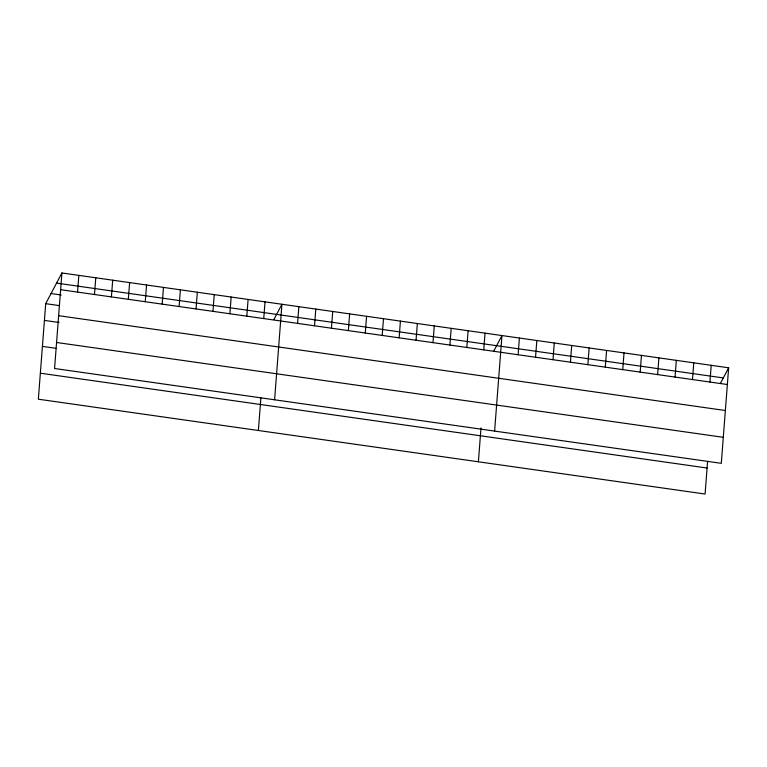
<?xml version="1.0" encoding="UTF-8"?>
<svg xmlns="http://www.w3.org/2000/svg" width="767" height="767" viewBox="0 0 767 767"><rect width="100%" height="100%" fill="white"/><g stroke="black" fill="none" stroke-linecap="round" stroke-linejoin="round"><path stroke-width="1.15" d="M61.916 272.966L54.572 368.496L721.296 463.326L728.65 367.796L61.916 272.966L45.704 303.674L38.35 399.204L705.084 494.034L707.596 461.322M77.563 292.093L78.848 275.372M94.485 294.499L95.77 277.788M111.407 296.906L112.691 280.195M128.329 299.312L129.623 282.601M145.26 301.719L146.545 285.008M162.182 304.125L163.467 287.414M179.104 306.532L180.389 289.821M196.036 308.948L197.32 292.227M212.958 311.354L214.242 294.633M229.879 313.761L231.164 297.04M246.801 316.167L248.096 299.446M263.733 318.573L265.018 301.853M258.374 430.498L260.885 397.785M274.596 399.789L281.94 304.259L273.829 319.618M297.577 323.386L298.862 306.666M314.508 325.793L315.793 309.082M331.43 328.199L332.715 311.488M348.352 330.606L349.637 313.895M365.274 333.012L366.568 316.301M382.206 335.419L383.49 318.708M399.128 337.825L400.412 321.114M416.05 340.241L417.334 323.521M432.981 342.648L434.266 325.927M449.903 345.054L451.188 328.334M466.825 347.461L468.11 330.74M483.747 349.867L485.041 333.146M478.387 461.792L480.995 427.967M494.61 431.083L501.963 335.553L493.852 350.912M518.108 354.757L519.403 338.036M535.548 357.23L536.833 340.519M552.988 359.713L554.273 342.993M570.427 362.197L571.712 345.476M587.867 364.67L589.152 347.959M605.297 367.153L606.592 350.442M622.737 369.636L624.022 352.916M640.177 372.11L641.461 355.399M657.616 374.593L658.901 357.882M675.056 377.076L676.341 360.356M692.486 379.55L693.771 362.839M709.926 382.033L711.21 365.322M720.539 383.155L728.65 367.796M56.566 283.1L723.3 377.93M60.631 289.686L727.365 384.516M51.053 293.54L61.207 294.988M45.704 303.674L59.241 305.602M58.637 315.688L725.361 410.518M44.409 320.395L59.078 322.476M56.576 342.485L723.3 437.315M42.415 346.396L55.953 348.323M40.354 373.193L707.078 468.023"/></g></svg>
